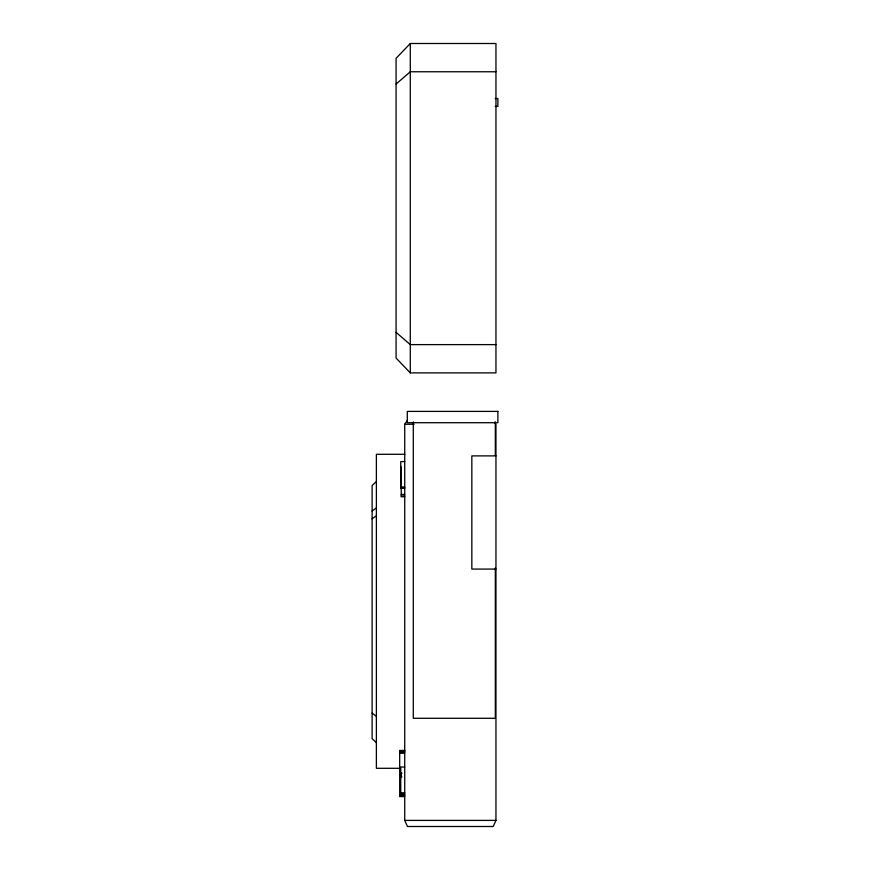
<?xml version="1.0" encoding="UTF-8"?>
<svg xmlns="http://www.w3.org/2000/svg" width="870" height="870" viewBox="0 0 870 870"><rect width="100%" height="100%" fill="white"/><g stroke="black" fill="none" stroke-linecap="round" stroke-linejoin="round"><path stroke-width="1.3" d="M494.584 422.298L495.954 424.255L495.954 820.399L493.214 826.5L407.464 826.5L404.724 820.399L404.724 424.255L407.464 420.34M410.292 43.5L396.078 58.323L396.078 358.059L410.292 372.882L495.954 372.882L495.954 43.5L410.292 43.5L410.292 372.882M376.384 481.578L372.11 485.493L372.11 738.684L376.384 742.599M396.078 84.042L410.292 71.764L495.954 71.764M372.11 511.016L376.384 507.884M372.11 518.737L376.384 515.856M495.182 98.538L497.89 98.538L497.89 106.423L495.182 106.423M495.954 344.618L410.292 344.618L396.078 332.34M404.724 424.255L414.12 424.255M404.92 454.292L376.384 454.292L376.384 768.297L399.482 768.297M495.954 455.891L471.834 455.891L471.834 569.078L495.954 569.078M404.724 461.6L400.744 461.6L400.744 488.168L404.724 488.168M400.744 486.95L404.724 486.95M401.211 487.82L404.724 487.82M401.211 494.454L404.724 494.454M401.211 496.03L404.724 496.03M404.724 496.694L401.211 496.781L401.211 466.972M404.724 750.429L399.689 750.429L399.689 796.572L404.724 796.572M399.689 751.017L404.724 751.017M399.689 751.963L404.724 751.963M399.689 753.235L404.724 753.235M404.724 767.025L400.744 767.025L400.744 794.06L404.724 794.06M400.744 792.831L404.724 792.831M399.689 795.332L404.724 795.332M404.724 820.399L495.954 820.399M372.11 713.161L376.384 716.293M495.324 421.83L495.324 455.673M495.324 568.034L495.324 718.294L413.293 718.294L413.293 421.83M401.657 776.964A4.524 4.524 0 0 1 401.657 773.038M401.657 777.117A4.524 4.524 0 0 1 401.657 773.191M497.879 411.401L407.29 411.401L407.29 422.711L497.879 422.711L497.879 411.401"/></g></svg>
